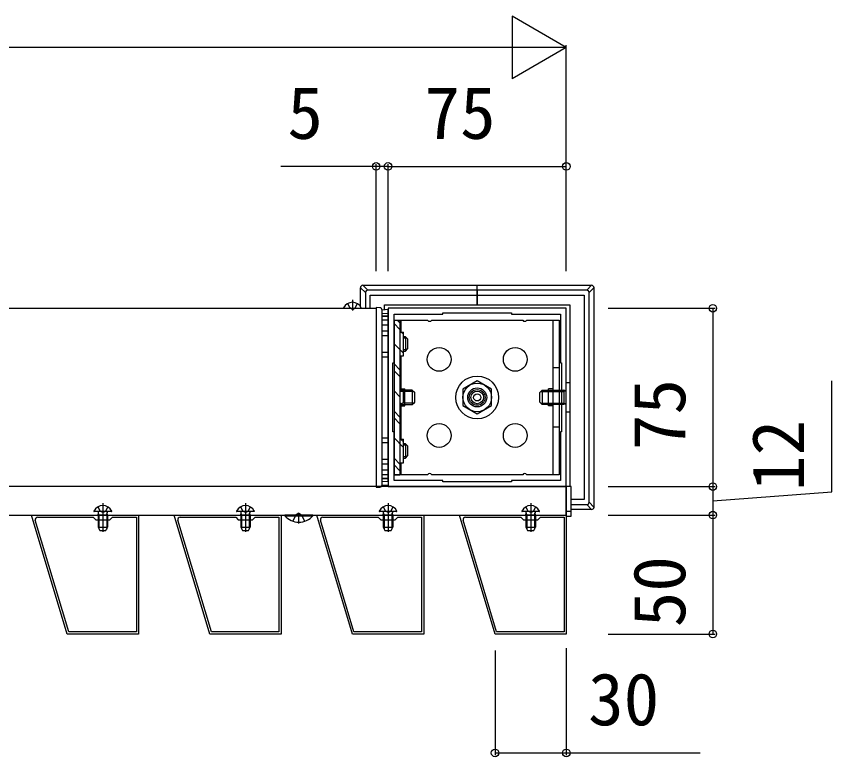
# Model space of a CAD drawing. Units: millimetres, scale not verified. Extents: x -1312 to 1312, y -1956 to 1944.
# Drawn here: x -654.3 to -311.2, y -1449.7 to -1138.4 of the extents above; entities that cross this region are included whole.
import ezdxf
from ezdxf.enums import TextEntityAlignment as Align

# ---------------------------------------------------------------- set-up
doc = ezdxf.new("R2010")
doc.units = ezdxf.units.MM
doc.header["$LTSCALE"] = 10
for name, color, linetype in [('0-2_YKK_11', 7, 'Continuous'), ('0-3_YKK_12', 2, 'Continuous'), ('0-4_YKK_13', 4, 'Continuous'), ('0-5_YKK_D', 6, 'Continuous')]:
    doc.layers.add(name, color=color, linetype=linetype)
doc.styles.add('ＭＳ ゴシック', font='')
doc.styles.get('ＭＳ ゴシック').set_extended_font_data('MS Gothic')

msp = doc.modelspace()

# ---------------------------------------------------------------- linework, layer by layer
at = {"layer": '0-2_YKK_11'}
for p, q in [((-632.19, -1397.23), (-646.26, -1350.32)), ((-572.19, -1397.23), (-586.26, -1350.32)), ((-512.19, -1397.23), (-526.26, -1350.32)), ((-452.19, -1397.23), (-466.26, -1350.32))]:
    msp.add_line(p, q, dxfattribs=at)
for points in [[(-422.86, -1336.13), (-422.86, -1261.13), (-497.86, -1261.13), (-497.86, -1336.13)], [(-445.86, -1334.13), (-474.86, -1334.13), (-474.86, -1333.63), (-495.36, -1333.63), (-495.36, -1313.13), (-495.86, -1313.13), (-495.86, -1284.13), (-495.36, -1284.13), (-495.36, -1263.63), (-474.86, -1263.63), (-474.86, -1263.13), (-445.86, -1263.13), (-445.86, -1263.63), (-425.36, -1263.63), (-425.36, -1284.13), (-424.86, -1284.13), (-424.86, -1313.13), (-425.36, -1313.13), (-425.36, -1333.63), (-445.86, -1333.63)], [(-632.86, -1398.13), (-647.86, -1348.13), (-602.86, -1348.13), (-602.86, -1398.13)], [(-572.86, -1398.13), (-587.86, -1348.13), (-542.86, -1348.13), (-542.86, -1398.13)], [(-512.86, -1398.13), (-527.86, -1348.13), (-482.86, -1348.13), (-482.86, -1398.13)], [(-452.86, -1398.13), (-467.86, -1348.13), (-422.86, -1348.13), (-422.86, -1398.13)]]:
    msp.add_lwpolyline(points, close=True, dxfattribs=at)
for points in [[(-645.31, -1349.03), (-621.96, -1349.03), (-620.86, -1350.13), (-614.86, -1350.13), (-613.76, -1349.03), (-603.76, -1349.03), (-603.76, -1397.23), (-632.19, -1397.23)], [(-585.31, -1349.03), (-561.96, -1349.03), (-560.86, -1350.13), (-554.86, -1350.13), (-553.76, -1349.03), (-543.76, -1349.03), (-543.76, -1397.23), (-572.19, -1397.23)], [(-525.31, -1349.03), (-501.96, -1349.03), (-500.86, -1350.13), (-494.86, -1350.13), (-493.76, -1349.03), (-483.76, -1349.03), (-483.76, -1397.23), (-512.19, -1397.23)], [(-465.31, -1349.03), (-441.96, -1349.03), (-440.86, -1350.13), (-434.86, -1350.13), (-433.76, -1349.03), (-423.76, -1349.03), (-423.76, -1397.23), (-452.19, -1397.23)]]:
    msp.add_lwpolyline(points, dxfattribs=at)
for centre in [(-645.31, -1350.03), (-585.31, -1350.03), (-525.31, -1350.03), (-465.31, -1350.03)]:
    msp.add_arc(centre, 1, 90, 196.6993, dxfattribs=at)
at = {"layer": '0-3_YKK_12'}
for points in [[(-820.36, -1261.13), (-502.86, -1261.13), (-502.86, -1336.13), (-820.36, -1336.13)], [(-820.36, -1348.13), (-422.86, -1348.13), (-422.86, -1336.13), (-820.36, -1336.13)]]:
    msp.add_lwpolyline(points, dxfattribs=at)
at = {"layer": '0-4_YKK_13'}
for p, q in [((-508.5, -1251.49), (-460.36, -1251.49)), ((-506.42, -1253.57), (-508.5, -1251.49)), ((-460.36, -1251.49), (-412.22, -1251.49)), ((-460.36, -1253.57), (-460.36, -1251.49)), ((-460.36, -1253.57), (-460.36, -1251.49)), ((-412.22, -1251.49), (-414.3, -1253.57)), ((-509.5, -1260.31), (-509.5, -1252.49)), ((-509.5, -1252.49), (-507.42, -1254.57)), ((-507.42, -1254.57), (-507.42, -1261.13)), ((-460.36, -1253.57), (-506.42, -1253.57)), ((-460.36, -1253.57), (-460.36, -1254.57)), ((-414.3, -1253.57), (-460.36, -1253.57)), ((-460.36, -1254.57), (-460.36, -1255.63)), ((-413.3, -1254.57), (-411.22, -1252.49)), ((-413.3, -1342.69), (-413.3, -1254.57)), ((-411.22, -1252.49), (-411.22, -1344.77)), ((-512.86, -1257.63), (-512.86, -1262.13)), ((-460.36, -1259.63), (-460.36, -1255.63)), ((-460.36, -1255.63), (-460.36, -1259.63)), ((-516.45, -1261.13), (-509.26, -1261.13)), ((-514.91, -1259.16), (-514, -1260.98)), ((-512.86, -1261.59), (-514, -1260.98)), ((-512.86, -1261.59), (-511.71, -1260.98)), ((-510.81, -1259.16), (-511.71, -1260.98)), ((-500.36, -1335.35), (-500.36, -1261.91)), ((-500.36, -1264.67), (-497.86, -1264.52)), ((-497.86, -1264.52), (-497.86, -1264.22)), ((-497.86, -1286.02), (-497.86, -1264.52)), ((-497.86, -1266.13), (-500.36, -1266.13)), ((-500.36, -1268.13), (-497.86, -1268.13)), ((-497.86, -1266.13), (-497.86, -1331.13)), ((-495.36, -1266.13), (-495.36, -1331.13)), ((-495.36, -1266.13), (-492.86, -1266.13)), ((-492.86, -1270.1), (-495.36, -1267.6)), ((-494.86, -1266.13), (-481.23, -1266.13)), ((-492.86, -1267.27), (-494, -1266.13)), ((-492.86, -1266.13), (-492.86, -1331.13)), ((-492.36, -1271.13), (-492.36, -1266.13)), ((-479.49, -1266.13), (-441.23, -1266.13)), ((-428.36, -1331.13), (-428.36, -1266.13)), ((-500.36, -1270.63), (-497.86, -1270.63)), ((-500.36, -1272.63), (-497.86, -1272.63)), ((-492.86, -1271.13), (-491.36, -1271.13)), ((-491.36, -1272.1), (-492.33, -1271.13)), ((-491.36, -1280.08), (-495.36, -1276.08)), ((-490.56, -1273.13), (-491.36, -1273.13)), ((-490.02, -1273.67), (-491.36, -1273.67)), ((-490.56, -1273.13), (-490.56, -1279.13)), ((-490.56, -1273.13), (-489.56, -1274.13)), ((-489.56, -1278.13), (-489.56, -1274.13)), ((-490.02, -1278.59), (-491.36, -1278.59)), ((-491.36, -1279.13), (-490.56, -1279.13)), ((-490.56, -1279.13), (-489.56, -1278.13)), ((-500.36, -1279.63), (-497.86, -1279.63)), ((-500.36, -1281.63), (-497.86, -1281.63)), ((-492.36, -1296.15), (-492.36, -1281.13)), ((-497.86, -1311.24), (-497.86, -1286.02)), ((-492.86, -1287.07), (-495.36, -1284.57)), ((-492.36, -1286.13), (-492.86, -1286.13)), ((-425.86, -1286.13), (-428.36, -1286.13)), ((-492.86, -1289.9), (-495.36, -1287.4)), ((-492.86, -1298.38), (-495.36, -1295.88)), ((-492.86, -1296.33), (-492.86, -1300.93)), ((-492.36, -1295.03), (-490.86, -1295.03)), ((-491.36, -1300.93), (-491.36, -1296.33)), ((-490.86, -1302.23), (-490.86, -1295.03)), ((-487.66, -1295.63), (-487.66, -1301.63)), ((-487.66, -1295.63), (-486.66, -1296.63)), ((-486.66, -1300.63), (-486.66, -1296.63)), ((-433.06, -1295.63), (-434.06, -1296.63)), ((-434.06, -1300.63), (-434.06, -1296.63)), ((-433.06, -1295.63), (-433.06, -1301.63)), ((-430.36, -1302.23), (-430.36, -1295.03)), ((-428.36, -1295.03), (-430.36, -1295.03)), ((-423.88, -1295.63), (-423.88, -1301.63)), ((-422.94, -1295.83), (-423.88, -1295.63)), ((-422.94, -1295.83), (-423.88, -1296.17)), ((-422.86, -1295.83), (-422.94, -1295.83)), ((-492.36, -1316.13), (-492.36, -1301.11)), ((-492.36, -1302.23), (-490.86, -1302.23)), ((-487.66, -1301.63), (-486.66, -1300.63)), ((-433.06, -1301.63), (-434.06, -1300.63)), ((-428.36, -1302.23), (-430.36, -1302.23)), ((-422.94, -1301.43), (-423.88, -1301.09)), ((-422.94, -1301.43), (-423.88, -1301.63)), ((-422.86, -1301.43), (-422.94, -1301.43)), ((-492.86, -1306.87), (-495.36, -1304.37)), ((-421.36, -1304.88), (-422.86, -1304.88)), ((-492.86, -1309.7), (-495.36, -1307.2)), ((-497.86, -1332.74), (-497.86, -1311.24)), ((-492.36, -1311.13), (-492.86, -1311.13)), ((-425.86, -1311.13), (-428.36, -1311.13)), ((-500.36, -1315.63), (-497.86, -1315.63)), ((-491.36, -1319.68), (-495.36, -1315.68)), ((-492.86, -1316.13), (-491.36, -1316.13)), ((-491.36, -1317.35), (-492.58, -1316.13)), ((-491.36, -1326.13), (-491.36, -1316.13)), ((-500.36, -1317.63), (-497.86, -1317.63)), ((-490.56, -1318.13), (-491.36, -1318.13)), ((-490.02, -1318.67), (-491.36, -1318.67)), ((-490.56, -1318.13), (-490.56, -1324.13)), ((-490.56, -1318.13), (-489.56, -1319.13)), ((-489.56, -1323.13), (-489.56, -1319.13)), ((-490.02, -1323.59), (-491.36, -1323.59)), ((-491.36, -1324.13), (-490.56, -1324.13)), ((-490.56, -1324.13), (-489.56, -1323.13)), ((-500.36, -1324.63), (-497.86, -1324.63)), ((-500.36, -1326.63), (-497.86, -1326.63)), ((-492.86, -1326.67), (-495.36, -1324.17)), ((-492.86, -1329.5), (-495.36, -1327)), ((-492.86, -1326.13), (-491.36, -1326.13)), ((-492.36, -1331.13), (-492.36, -1326.13)), ((-500.36, -1329.13), (-497.86, -1329.13)), ((-497.86, -1331.13), (-500.36, -1331.13)), ((-497.86, -1332.74), (-500.36, -1332.59)), ((-497.86, -1333.04), (-500.36, -1332.89)), ((-500.36, -1333.89), (-497.86, -1334.04)), ((-497.86, -1334.04), (-497.86, -1335.54)), ((-495.36, -1331.13), (-492.86, -1331.13)), ((-481.23, -1331.13), (-494.86, -1331.13)), ((-441.23, -1331.13), (-479.49, -1331.13)), ((-502.86, -1335.93), (-502.86, -1336.43)), ((-502.86, -1336.43), (-501.31, -1336.35)), ((-500.36, -1335.39), (-497.86, -1335.54)), ((-619.91, -1344.66), (-619, -1346.48)), ((-617.86, -1343.13), (-617.86, -1355.12)), ((-615.81, -1344.66), (-616.71, -1346.48)), ((-559.91, -1344.66), (-559, -1346.48)), ((-557.86, -1343.13), (-557.86, -1355.12)), ((-555.81, -1344.66), (-556.71, -1346.48)), ((-499.91, -1344.66), (-499, -1346.48)), ((-497.86, -1343.13), (-497.86, -1355.12)), ((-495.81, -1344.66), (-496.71, -1346.48)), ((-439.91, -1344.66), (-439, -1346.48)), ((-437.86, -1343.13), (-437.86, -1355.12)), ((-435.81, -1344.66), (-436.71, -1346.48)), ((-420.86, -1343.69), (-414.3, -1343.69)), ((-414.3, -1343.69), (-412.22, -1345.77)), ((-411.22, -1344.77), (-413.3, -1342.69)), ((-614.26, -1346.63), (-621.45, -1346.63)), ((-619.86, -1348.03), (-619.71, -1347.22)), ((-619.86, -1348.03), (-615.86, -1348.03)), ((-619.48, -1348.03), (-619.72, -1347.01)), ((-617.86, -1347.09), (-619, -1346.48)), ((-617.86, -1347.09), (-616.71, -1346.48)), ((-616.24, -1348.03), (-616, -1347.01)), ((-615.86, -1348.03), (-616, -1347.22)), ((-554.26, -1346.63), (-561.45, -1346.63)), ((-559.86, -1348.03), (-559.71, -1347.22)), ((-559.86, -1348.03), (-555.86, -1348.03)), ((-559.48, -1348.03), (-559.72, -1347.01)), ((-557.86, -1347.09), (-559, -1346.48)), ((-557.86, -1347.09), (-556.71, -1346.48)), ((-556.24, -1348.03), (-556, -1347.01)), ((-555.86, -1348.03), (-556, -1347.22)), ((-529.46, -1348.13), (-541.26, -1348.13)), ((-541.26, -1348.38), (-541.26, -1348.13)), ((-537.86, -1350.71), (-536.5, -1347.99)), ((-535.36, -1347.38), (-536.5, -1347.99)), ((-535.36, -1347.38), (-534.21, -1347.99)), ((-535.36, -1351.63), (-535.36, -1347.38)), ((-532.86, -1350.71), (-534.21, -1347.99)), ((-529.46, -1348.38), (-529.46, -1348.13)), ((-494.26, -1346.63), (-501.45, -1346.63)), ((-499.86, -1348.03), (-499.71, -1347.22)), ((-499.86, -1348.03), (-495.86, -1348.03)), ((-499.48, -1348.03), (-499.72, -1347.01)), ((-497.86, -1347.09), (-499, -1346.48)), ((-497.86, -1347.09), (-496.71, -1346.48)), ((-496.24, -1348.03), (-496, -1347.01)), ((-495.86, -1348.03), (-496, -1347.22)), ((-434.26, -1346.63), (-441.45, -1346.63)), ((-439.86, -1348.03), (-439.71, -1347.22)), ((-439.86, -1348.03), (-435.86, -1348.03)), ((-439.48, -1348.03), (-439.72, -1347.01)), ((-437.86, -1347.09), (-439, -1346.48)), ((-437.86, -1347.09), (-436.71, -1346.48)), ((-436.24, -1348.03), (-436, -1347.01)), ((-435.86, -1348.03), (-436, -1347.22)), ((-420.86, -1346.63), (-422.86, -1346.63)), ((-412.22, -1345.77), (-420.86, -1345.77)), ((-541.26, -1348.38), (-529.46, -1348.38)), ((-619.86, -1353.23), (-615.86, -1353.23)), ((-619.86, -1353.23), (-619.16, -1354.63)), ((-619.16, -1354.63), (-616.56, -1354.63)), ((-616.56, -1354.63), (-615.86, -1353.23)), ((-559.86, -1353.23), (-555.86, -1353.23)), ((-559.86, -1353.23), (-559.16, -1354.63)), ((-559.16, -1354.63), (-556.56, -1354.63)), ((-556.56, -1354.63), (-555.86, -1353.23)), ((-499.86, -1353.23), (-495.86, -1353.23)), ((-499.86, -1353.23), (-499.16, -1354.63)), ((-499.16, -1354.63), (-496.56, -1354.63)), ((-496.56, -1354.63), (-495.86, -1353.23)), ((-439.86, -1353.23), (-435.86, -1353.23)), ((-439.86, -1353.23), (-439.16, -1354.63)), ((-439.16, -1354.63), (-436.56, -1354.63)), ((-436.56, -1354.63), (-435.86, -1353.23))]:
    msp.add_line(p, q, dxfattribs=at)
for points in [[(-505.36, -1261.13), (-505.36, -1255.63), (-460.36, -1255.63), (-460.36, -1254.57), (-460.36, -1253.57)], [(-460.36, -1255.63), (-415.36, -1255.63), (-415.36, -1341.63), (-420.86, -1341.63)], [(-501.31, -1260.91), (-502.86, -1260.83), (-502.86, -1261.33), (-502.86, -1335.93)], [(-500.36, -1263.37), (-497.86, -1263.22), (-497.86, -1261.72), (-500.36, -1261.87)], [(-499.36, -1261.81), (-499.36, -1259.63), (-460.36, -1259.63)], [(-460.36, -1259.63), (-421.36, -1259.63), (-421.36, -1336.13)], [(-500.36, -1264.37), (-497.86, -1264.22), (-497.86, -1263.22)], [(-439.49, -1266.13), (-425.86, -1266.13), (-425.86, -1331.13), (-439.49, -1331.13)], [(-492.86, -1281.13), (-491.36, -1281.13), (-491.36, -1271.13)], [(-422.86, -1304.88), (-422.86, -1292.38), (-421.36, -1292.38)], [(-487.66, -1295.63), (-488.46, -1295.63), (-492.36, -1295.63)], [(-487.12, -1296.17), (-488.46, -1296.17), (-491.77, -1296.17)], [(-433.6, -1296.17), (-432.26, -1296.17), (-423.88, -1296.17)], [(-433.06, -1295.63), (-432.26, -1295.63), (-423.88, -1295.63)], [(-492.36, -1301.63), (-488.46, -1301.63), (-487.66, -1301.63)], [(-487.12, -1301.09), (-488.46, -1301.09), (-491.77, -1301.09)], [(-433.6, -1301.09), (-432.26, -1301.09), (-423.88, -1301.09)], [(-423.88, -1301.63), (-432.26, -1301.63), (-433.06, -1301.63)], [(-497.86, -1334.04), (-497.86, -1333.04), (-497.86, -1332.74)], [(-619.86, -1348.03), (-619.86, -1350.13), (-619.86, -1353.23)], [(-619.48, -1348.03), (-619.48, -1350.13), (-619.48, -1353.99)], [(-616.24, -1348.03), (-616.24, -1350.13), (-616.24, -1353.99)], [(-615.86, -1348.03), (-615.86, -1350.13), (-615.86, -1353.23)], [(-559.86, -1348.03), (-559.86, -1350.13), (-559.86, -1353.23)], [(-559.48, -1348.03), (-559.48, -1350.13), (-559.48, -1353.99)], [(-556.24, -1348.03), (-556.24, -1350.13), (-556.24, -1353.99)], [(-555.86, -1348.03), (-555.86, -1350.13), (-555.86, -1353.23)], [(-499.86, -1348.03), (-499.86, -1350.13), (-499.86, -1353.23)], [(-499.48, -1348.03), (-499.48, -1350.13), (-499.48, -1353.99)], [(-496.24, -1348.03), (-496.24, -1350.13), (-496.24, -1353.99)], [(-495.86, -1348.03), (-495.86, -1350.13), (-495.86, -1353.23)], [(-439.86, -1348.03), (-439.86, -1350.13), (-439.86, -1353.23)], [(-439.48, -1348.03), (-439.48, -1350.13), (-439.48, -1353.99)], [(-436.24, -1348.03), (-436.24, -1350.13), (-436.24, -1353.99)], [(-435.86, -1348.03), (-435.86, -1350.13), (-435.86, -1353.23)]]:
    msp.add_lwpolyline(points, dxfattribs=at)
for points in [[(-466.36, -1302.09), (-460.36, -1305.56), (-454.36, -1302.09), (-454.36, -1295.16), (-460.36, -1291.7), (-466.36, -1295.16)], [(-420.86, -1336.13), (-422.86, -1336.13), (-422.86, -1348.63), (-420.86, -1348.63)]]:
    msp.add_lwpolyline(points, close=True, dxfattribs=at)
for centre, radius in [((-476.36, -1282.63), 5), ((-444.36, -1282.63), 5), ((-460.36, -1298.63), 9), ((-460.36, -1298.63), 6), ((-460.36, -1298.63), 4), ((-460.36, -1298.63), 3.32), ((-460.36, -1298.63), 2.65), ((-460.36, -1298.63), 1.5), ((-476.36, -1314.63), 5), ((-444.36, -1314.63), 5)]:
    msp.add_circle(centre, radius, dxfattribs=at)
for centre, radius, start, end in [((-506.41, -1254.57), 1, 90.2497, 179.7503), ((-414.3, -1254.57), 1, 0.2497, 89.7503), ((-512.86, -1262.83), 4.2, 27.281, 152.719), ((-516.45, -1260.97), 0.154, 152.719, 270), ((-509.26, -1260.97), 0.154, 270, 27.281), ((-501.36, -1261.91), 1, 0, 87), ((-480.36, -1265.63), 1, 210, 330), ((-440.36, -1265.63), 1, 210, 330), ((-492.11, -1297.63), 1.5, 60.0001, 119.9999), ((-492.11, -1299.63), 1.5, 240.0001, 299.9999), ((-480.36, -1331.63), 1, 30, 150), ((-440.36, -1331.63), 1, 30, 150), ((-501.36, -1335.35), 1, 273, 0), ((-617.86, -1348.33), 4.2, 27.281, 152.719), ((-557.86, -1348.33), 4.2, 27.281, 152.719), ((-497.86, -1348.33), 4.2, 27.281, 152.719), ((-437.86, -1348.33), 4.2, 27.281, 152.719), ((-414.3, -1342.68), 1, 270.2497, 359.7503), ((-621.45, -1346.47), 0.154, 152.719, 270), ((-620.21, -1347.13), 0.5, 349.909, 90), ((-615.51, -1347.13), 0.5, 90, 190.091), ((-614.26, -1346.47), 0.154, 270, 27.281), ((-561.45, -1346.47), 0.154, 152.719, 270), ((-560.21, -1347.13), 0.5, 349.909, 90), ((-555.51, -1347.13), 0.5, 90, 190.091), ((-554.26, -1346.47), 0.154, 270, 27.281), ((-501.45, -1346.47), 0.154, 152.719, 270), ((-500.21, -1347.13), 0.5, 349.909, 90), ((-495.51, -1347.13), 0.5, 90, 190.091), ((-494.26, -1346.47), 0.154, 270, 27.281), ((-441.45, -1346.47), 0.154, 152.719, 270), ((-440.21, -1347.13), 0.5, 349.909, 90), ((-435.51, -1347.13), 0.5, 90, 190.091), ((-434.26, -1346.47), 0.154, 270, 27.281), ((-535.36, -1343.43), 7.7, 219.9831, 320.0169)]:
    msp.add_arc(centre, radius, start, end, dxfattribs=at)
for centre, major_axis in [((-508.5, -1252.49), (-0.71, 0.71)), ((-412.22, -1252.49), (0.71, 0.71)), ((-412.22, -1344.77), (0.71, -0.71))]:
    msp.add_ellipse(centre, major_axis=major_axis, ratio=0.99628, start_param=5.499651, end_param=7.06672, dxfattribs=at)
at = {"layer": '0-5_YKK_D'}
for p, q in [((-422.86, -1151.49), (-445.59, -1138.36)), ((-445.59, -1138.36), (-445.59, -1164.61)), ((-449.11, -1151.49), (-1206.61, -1151.49)), ((-422.86, -1151.49), (-468.33, -1151.49)), ((-422.86, -1151.49), (-445.59, -1164.61)), ((-422.86, -1245.49), (-422.86, -1150.49)), ((-502.86, -1245.49), (-502.86, -1200.49)), ((-497.86, -1245.49), (-497.86, -1200.49)), ((-497.86, -1245.49), (-497.86, -1200.49)), ((-422.86, -1245.49), (-422.86, -1200.49)), ((-502.86, -1201.49), (-543, -1201.49)), ((-497.86, -1201.49), (-502.86, -1201.49)), ((-497.86, -1201.49), (-422.86, -1201.49)), ((-497.86, -1201.49), (-491.48, -1201.49)), ((-405.22, -1261.13), (-360.22, -1261.13)), ((-361.22, -1261.13), (-361.22, -1336.13)), ((-405.22, -1336.13), (-360.22, -1336.13)), ((-405.22, -1336.13), (-360.22, -1336.13)), ((-361.22, -1336.13), (-361.22, -1348.13)), ((-405.22, -1348.13), (-360.22, -1348.13)), ((-405.22, -1348.13), (-360.22, -1348.13)), ((-361.22, -1348.13), (-361.22, -1398.13)), ((-405.22, -1398.13), (-360.22, -1398.13)), ((-452.86, -1405.13), (-452.86, -1449.13)), ((-422.86, -1404.13), (-422.86, -1449.13))]:
    msp.add_line(p, q, dxfattribs=at)
for points in [[(-361.22, -1342.13), (-311.22, -1338.41), (-311.22, -1291.59)], [(-452.86, -1448.13), (-422.86, -1448.13), (-366.6, -1448.13)]]:
    msp.add_lwpolyline(points, dxfattribs=at)
for centre in [(-502.86, -1201.49), (-497.86, -1201.49), (-497.86, -1201.49), (-422.86, -1201.49), (-361.22, -1261.13), (-361.22, -1336.13), (-361.22, -1336.13), (-361.22, -1348.13), (-361.22, -1348.13), (-361.22, -1398.13), (-452.86, -1448.13), (-422.86, -1448.13)]:
    msp.add_circle(centre, 1.59, dxfattribs=at)

# ---------------------------------------------------------------- texts
at = {"layer": '0-5_YKK_D', "style": 'ＭＳ ゴシック'}
for s, p in [('5', (-540.21, -1196.49)), ('75', (-482.52, -1196.49)), ('30', (-413.7, -1443.13))]:
    msp.add_text(s, height=21.99, dxfattribs=at).set_placement(p, align=Align.BOTTOM_LEFT)
for s, p in [('75', (-366.22, -1320.79)), ('12', (-316.22, -1338.01)), ('50', (-366.22, -1395.29))]:
    msp.add_text(s, height=21.99, rotation=90, dxfattribs=at).set_placement(p, align=Align.BOTTOM_LEFT)

doc.saveas('drawing.dxf')
